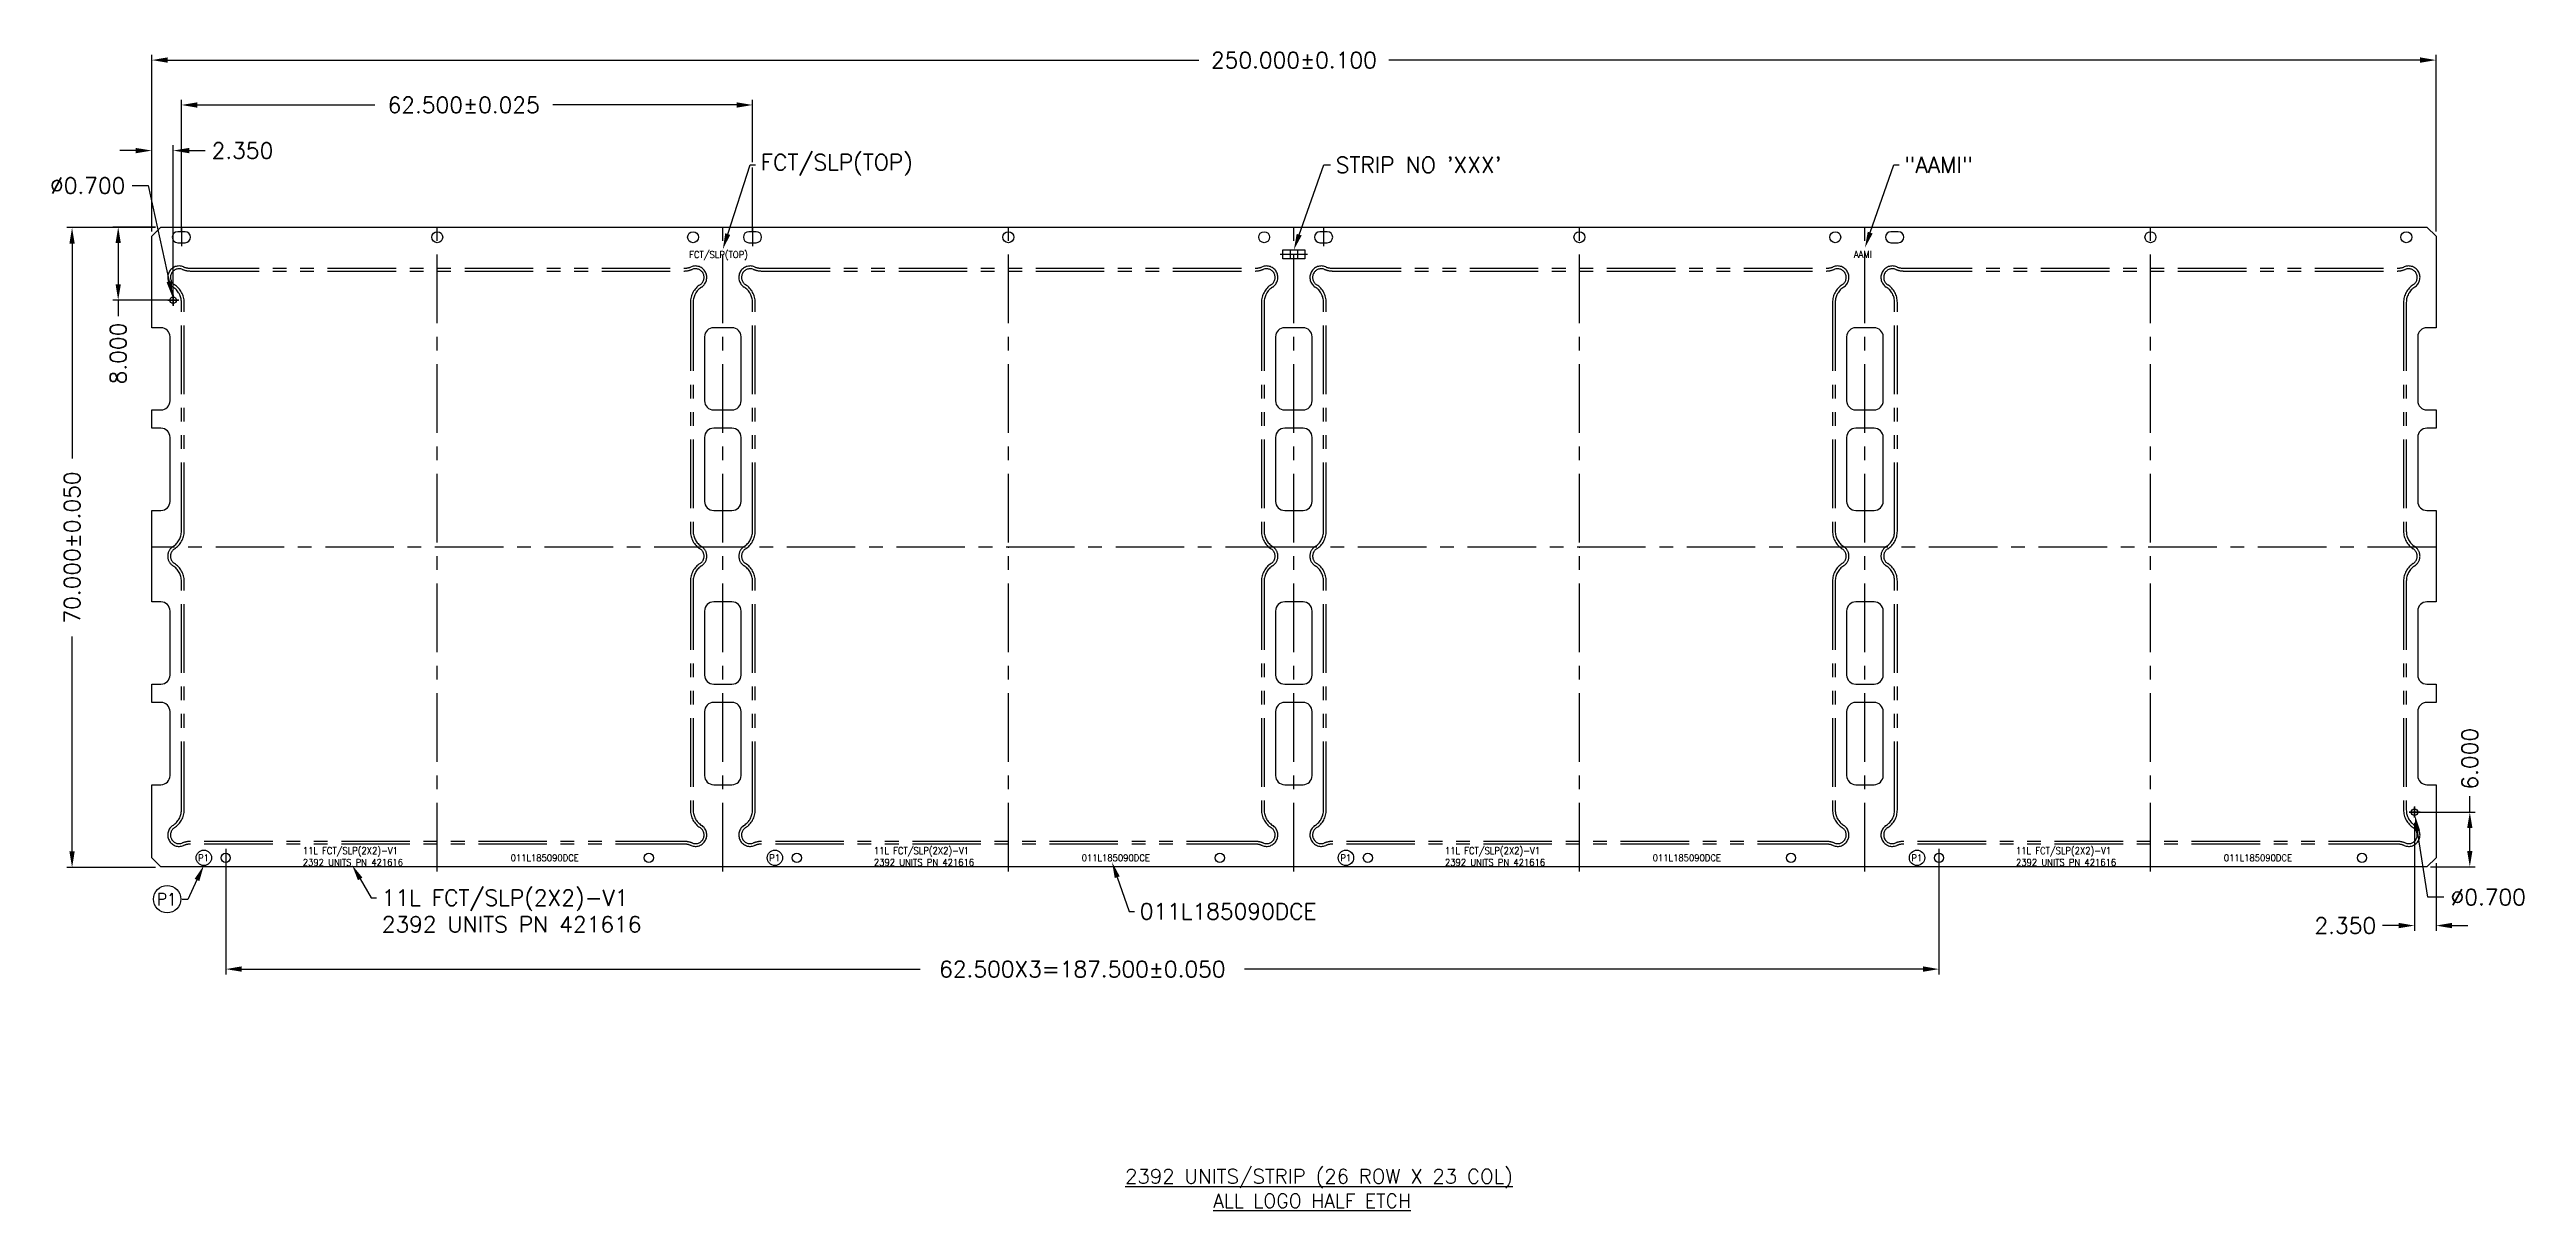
# Model space of a CAD drawing. Header units: millimetres. Extents: x 14 to 285, y 52 to 179.
import ezdxf
from ezdxf import colors
from ezdxf.entities.mleader import LeaderData, LeaderLine
from ezdxf.math import Vec2, Vec3

# ---------------------------------------------------------------- set-up
doc = ezdxf.new("R2010")
doc.units = ezdxf.units.MM
for name, pattern in [('CENTER', [12, 7.5, -1.5, 1.5, -1.5]), ('DASHED', [4.5, 3, -1.5]), ('PHANTOM', [15, 7.5, -1.5, 1.5, -1.5, 1.5, -1.5])]:
    doc.linetypes.add(name, pattern=pattern)
doc.layers.add('1', color=7, linetype='Continuous')
doc.layers.add('1D', color=4, linetype='Continuous')
doc.styles.add('ROMANS', font='romans.shx')
doc.styles.add('SIMPLEX', font='SIMPLEX')
doc.dimstyles.new('Sheet 1', dxfattribs={"dimtxt": 1.75, "dimasz": 1.75, "dimexe": 0.58, "dimexo": 0.58, "dimgap": 0.58, "dimtad": 0, "dimdec": 3, "dimzin": 0, "dimdsep": 46, "dimtxsty": 'SIMPLEX', "dimcen": 0.58, "dimadec": 0, "dimazin": 0, "dimtfac": 1, "dimtdec": 3, "dimtofl": 0, "dimtmove": 0, "dimatfit": 3, "dimfxl": 1, "dimtolj": 1, "dimtzin": 0, "dimarcsym": 0})

# ---------------------------------------------------------------- blocks, each defined once
blk = doc.blocks.new('*D1')
at = {"layer": '1D', "color": 0, "lineweight": -2, "transparency": 16777216}
for p, q in [((-92.1, 76.59), (-92.1, 95.92)), ((-90.35, 95.34), (22.49, 95.34)), ((156.15, 95.34), (43.31, 95.34)), ((157.9, 76.59), (157.9, 95.92))]:
    blk.add_line(p, q, dxfattribs=at)
at = {"layer": '1D', "color": 0, "transparency": 16777216}
for points in [[(-90.35, 95.64), (-90.35, 95.05), (-92.1, 95.34)], [(156.15, 95.64), (156.15, 95.05), (157.9, 95.34)]]:
    blk.add_solid(points, dxfattribs=at)
at = {"layer": 'Defpoints', "color": 0, "transparency": 16777216}
for p in [(157.9, 95.34), (-92.1, 76.01), (157.9, 76.01)]:
    blk.add_point(p, dxfattribs=at)
at = {"layer": '1D', "color": 0, "transparency": 16777216, "insert": (32.9, 95.34), "char_height": 1.75, "attachment_point": 5, "style": 'SIMPLEX'}
blk.add_mtext('\\A1;250.000±0.100', dxfattribs=at)
blk = doc.blocks.new('*D2')
at = {"layer": '1D', "color": 0, "lineweight": -2, "transparency": 16777216}
for p, q in [((-91.68, 77.01), (-101.4, 77.01)), ((-100.82, 75.26), (-100.82, 51.76)), ((-100.82, 8.76), (-100.82, 32.27)), ((-91.68, 7.01), (-101.4, 7.01))]:
    blk.add_line(p, q, dxfattribs=at)
at = {"layer": '1D', "color": 0, "transparency": 16777216}
for points in [[(-101.11, 75.26), (-100.53, 75.26), (-100.82, 77.01)], [(-101.11, 8.76), (-100.53, 8.76), (-100.82, 7.01)]]:
    blk.add_solid(points, dxfattribs=at)
at = {"layer": 'Defpoints', "color": 0, "transparency": 16777216}
for p in [(-91.1, 77.01), (-100.82, 7.01), (-91.1, 7.01)]:
    blk.add_point(p, dxfattribs=at)
at = {"layer": '1D', "color": 0, "transparency": 16777216, "insert": (-100.82, 42.01), "char_height": 1.75, "attachment_point": 5, "rotation": 90, "style": 'SIMPLEX'}
blk.add_mtext('\\A1;70.000±0.050', dxfattribs=at)
blk = doc.blocks.new('*D3')
at = {"layer": '1D', "color": 0, "lineweight": -2, "transparency": 16777216}
for p, q in [((-84, 7.49), (-84, -4.69)), ((103.5, 7.49), (103.5, -4.69)), ((-82.25, -4.11), (-8, -4.11)), ((101.75, -4.11), (27.5, -4.11))]:
    blk.add_line(p, q, dxfattribs=at)
at = {"layer": '1D', "color": 0, "transparency": 16777216}
for points in [[(-82.25, -3.81), (-82.25, -4.4), (-84, -4.11)], [(101.75, -3.81), (101.75, -4.4), (103.5, -4.11)]]:
    blk.add_solid(points, dxfattribs=at)
at = {"layer": 'Defpoints', "color": 0, "transparency": 16777216}
for p in [(-84, 8.07), (103.5, 8.07), (-84, -4.11)]:
    blk.add_point(p, dxfattribs=at)
at = {"layer": '1D', "color": 0, "transparency": 16777216, "insert": (9.75, -4.11), "char_height": 1.75, "attachment_point": 5, "style": 'SIMPLEX'}
blk.add_mtext('\\A1;62.500X3=187.500%%P0.050', dxfattribs=at)
blk = doc.blocks.new('P1')
at = {"color": 7}
blk.add_circle((0, 0), 0.84, dxfattribs=at)
at = {"color": 7, "style": 'ROMANS', "width": 0.9}
blk.add_text('P1', height=0.75, dxfattribs=at).set_placement((-0.62, -0.38))
blk = doc.blocks.new('DESC')
at = {"style": 'ROMANS', "width": 0.9}
for s, p in [('11L FCT/SLP(2X2)-V1', (-6.26, 0.3)), ('2392 UNITS PN 421616', (-6.26, -0.98))]:
    blk.add_text(s, height=0.75, dxfattribs=at).set_placement(p)
blk = doc.blocks.new('*D6')
at = {"layer": '1D', "color": 0, "lineweight": -2, "transparency": 16777216}
for p, q in [((-88.85, 76.55), (-88.85, 91.01)), ((-87.1, 90.43), (-67.7, 90.43)), ((-28.1, 90.43), (-48.21, 90.43)), ((-26.35, 84.16), (-26.35, 91.01)), ((-26.35, 76.55), (-26.35, 83.58))]:
    blk.add_line(p, q, dxfattribs=at)
at = {"layer": '1D', "color": 0, "transparency": 16777216}
for points in [[(-87.1, 90.72), (-87.1, 90.13), (-88.85, 90.43)], [(-28.1, 90.72), (-28.1, 90.13), (-26.35, 90.43)]]:
    blk.add_solid(points, dxfattribs=at)
at = {"layer": 'Defpoints', "color": 0, "transparency": 16777216}
for p in [(-88.85, 90.43), (-88.85, 75.97), (-26.35, 75.97)]:
    blk.add_point(p, dxfattribs=at)
at = {"layer": '1D', "color": 0, "transparency": 16777216, "insert": (-57.96, 90.43), "char_height": 1.75, "attachment_point": 5, "style": 'SIMPLEX'}
blk.add_mtext('\\A1;62.500±0.025', dxfattribs=at)
blk = doc.blocks.new('*D7')
at = {"layer": '1D', "color": 0, "lineweight": -2, "transparency": 16777216}
for p, q in [((161.6, 13.07), (161.6, 14.82)), ((156.13, 13.07), (162.18, 13.07)), ((161.6, 8.82), (161.6, 11.32)), ((157.31, 7.07), (162.18, 7.07))]:
    blk.add_line(p, q, dxfattribs=at)
at = {"layer": '1D', "color": 0, "transparency": 16777216}
for points in [[(161.31, 11.32), (161.89, 11.32), (161.6, 13.07)], [(161.31, 8.82), (161.89, 8.82), (161.6, 7.07)]]:
    blk.add_solid(points, dxfattribs=at)
at = {"layer": 'Defpoints', "color": 0, "transparency": 16777216}
for p in [(155.55, 13.07), (156.73, 7.07), (161.6, 7.07)]:
    blk.add_point(p, dxfattribs=at)
at = {"layer": '1D', "color": 0, "transparency": 16777216, "insert": (161.6, 18.9), "char_height": 1.75, "attachment_point": 5, "rotation": 90, "style": 'SIMPLEX'}
blk.add_mtext('\\A1;6.000', dxfattribs=at)
blk = doc.blocks.new('*D8')
at = {"layer": '1D', "color": 0, "lineweight": -2, "transparency": 16777216}
for p, q in [((155.55, 11.89), (155.55, 0.07)), ((157.9, 7.49), (157.9, 0.07)), ((153.8, 0.65), (152.05, 0.65)), ((159.65, 0.65), (161.4, 0.65))]:
    blk.add_line(p, q, dxfattribs=at)
at = {"layer": '1D', "color": 0, "transparency": 16777216}
for points in [[(153.8, 0.95), (153.8, 0.36), (155.55, 0.65)], [(159.65, 0.95), (159.65, 0.36), (157.9, 0.65)]]:
    blk.add_solid(points, dxfattribs=at)
at = {"layer": 'Defpoints', "color": 0, "transparency": 16777216}
for p in [(155.55, 12.47), (157.9, 8.07), (157.9, 0.65)]:
    blk.add_point(p, dxfattribs=at)
at = {"layer": '1D', "color": 0, "transparency": 16777216, "insert": (147.97, 0.65), "char_height": 1.75, "attachment_point": 5, "style": 'SIMPLEX'}
blk.add_mtext('\\A1;2.350', dxfattribs=at)
blk = doc.blocks.new('*D9')
at = {"layer": '1D', "color": 0, "lineweight": -2, "transparency": 16777216}
for p, q in [((-91.68, 77.07), (-96.35, 77.07)), ((-95.77, 75.32), (-95.77, 70.82)), ((-90.33, 69.07), (-96.35, 69.07)), ((-95.77, 69.07), (-95.77, 67.32))]:
    blk.add_line(p, q, dxfattribs=at)
at = {"layer": '1D', "color": 0, "transparency": 16777216}
for points in [[(-96.06, 75.32), (-95.48, 75.32), (-95.77, 77.07)], [(-96.06, 70.82), (-95.48, 70.82), (-95.77, 69.07)]]:
    blk.add_solid(points, dxfattribs=at)
at = {"layer": 'Defpoints', "color": 0, "transparency": 16777216}
for p in [(-95.77, 77.07), (-91.1, 77.07), (-89.75, 69.07)]:
    blk.add_point(p, dxfattribs=at)
at = {"layer": '1D', "color": 0, "transparency": 16777216, "insert": (-95.77, 63.24), "char_height": 1.75, "attachment_point": 5, "rotation": 90, "style": 'SIMPLEX'}
blk.add_mtext('\\A1;8.000', dxfattribs=at)
blk = doc.blocks.new('*D10')
at = {"layer": '1D', "color": 0, "lineweight": -2, "transparency": 16777216}
for p, q in [((-93.85, 85.44), (-95.6, 85.44)), ((-92.1, 76.65), (-92.1, 86.02)), ((-89.75, 69.65), (-89.75, 86.02)), ((-88, 85.44), (-86.25, 85.44))]:
    blk.add_line(p, q, dxfattribs=at)
at = {"layer": '1D', "color": 0, "transparency": 16777216}
for points in [[(-93.85, 85.73), (-93.85, 85.15), (-92.1, 85.44)], [(-88, 85.73), (-88, 85.15), (-89.75, 85.44)]]:
    blk.add_solid(points, dxfattribs=at)
at = {"layer": 'Defpoints', "color": 0, "transparency": 16777216}
for p in [(-89.75, 85.44), (-92.1, 76.07), (-89.75, 69.07)]:
    blk.add_point(p, dxfattribs=at)
at = {"layer": '1D', "color": 0, "transparency": 16777216, "insert": (-82.17, 85.44), "char_height": 1.75, "attachment_point": 5, "style": 'SIMPLEX'}
blk.add_mtext('\\A1;2.350', dxfattribs=at)
blk = doc.blocks.new('*D11')
at = {"layer": '1D', "color": 0, "lineweight": -2, "transparency": 16777216}
for p, q in [((-94.24, 81.61), (-92.49, 81.61)), ((-92.49, 81.61), (-90.2, 71.12)), ((-90.33, 69.07), (-89.17, 69.07)), ((-89.75, 68.49), (-89.75, 69.65))]:
    blk.add_line(p, q, dxfattribs=at)
at = {"layer": '1D', "color": 0, "transparency": 16777216}
blk.add_solid([(-89.91, 71.18), (-90.48, 71.05), (-89.83, 69.41)], dxfattribs=at)
at = {"layer": 'Defpoints', "color": 0, "transparency": 16777216}
for p in [(-89.83, 69.41), (-89.68, 68.72)]:
    blk.add_point(p, dxfattribs=at)
at = {"layer": '1D', "color": 0, "transparency": 16777216, "insert": (-99.11, 81.61), "char_height": 1.75, "attachment_point": 5, "style": 'SIMPLEX'}
blk.add_mtext('\\A1;∅0.700', dxfattribs=at)
blk = doc.blocks.new('*D12')
at = {"layer": '1D', "color": 0, "lineweight": -2, "transparency": 16777216}
for p, q in [((155.55, 12.49), (155.55, 13.65)), ((154.97, 13.07), (156.13, 13.07)), ((157, 3.76), (155.87, 10.99)), ((158.75, 3.76), (157, 3.76))]:
    blk.add_line(p, q, dxfattribs=at)
at = {"layer": '1D', "color": 0, "transparency": 16777216}
blk.add_solid([(156.16, 11.04), (155.59, 10.95), (155.6, 12.72)], dxfattribs=at)
at = {"layer": 'Defpoints', "color": 0, "transparency": 16777216}
for p in [(155.5, 13.41), (155.6, 12.72)]:
    blk.add_point(p, dxfattribs=at)
at = {"layer": '1D', "color": 0, "transparency": 16777216, "insert": (163.62, 3.76), "char_height": 1.75, "attachment_point": 5, "style": 'SIMPLEX'}
blk.add_mtext('\\A1;∅0.700', dxfattribs=at)

msp = doc.modelspace()

# ---------------------------------------------------------------- linework, layer by layer
at = {"layer": '1', "color": 7, "linetype": 'CENTER'}
msp.add_line((87.8066, 89.248), (87.8066, 160.248), dxfattribs=at)
at = {"layer": '1', "color": 0, "linetype": 'CENTER'}
for p, q in [((150.3066, 89.248), (150.3066, 160.248)), ((212.8066, 89.248), (212.8066, 160.248))]:
    msp.add_line(p, q, dxfattribs=at)
at = {"layer": '1', "color": 161, "linetype": 'CENTER'}
for p, q in [((28.5566, 159.648), (28.5566, 157.648)), ((91.0566, 159.648), (91.0566, 157.648)), ((153.5566, 159.648), (153.5566, 157.648)), ((148.8066, 156.773), (151.8066, 156.773)), ((27.6566, 152.348), (27.6566, 151.148)), ((28.2566, 151.748), (27.0566, 151.748)), ((273.5566, 95.748), (272.3566, 95.748)), ((272.9566, 96.348), (272.9566, 95.148)), ((33.4066, 91.748), (33.4066, 89.748)), ((220.9066, 91.748), (220.9066, 89.748))]:
    msp.add_line(p, q, dxfattribs=at)
at = {"layer": '1', "color": 7, "linetype": 'DASHED'}
for p, q in [((149.9066, 157.273), (149.9066, 156.273)), ((150.7066, 157.273), (150.7066, 156.273))]:
    msp.add_line(p, q, dxfattribs=at)
at = {"layer": '1', "color": 7, "linetype": 'Continuous'}
for points in [[(87.8066, 159.748), (150.3066, 159.748), (212.8066, 159.748), (274.3066, 159.748), (275.3066, 158.748), (275.3066, 148.748), (274.3066, 148.748, 0.41421356), (273.3066, 147.748), (273.3066, 140.748, 0.41421356), (274.3066, 139.748), (275.3066, 139.748), (275.3066, 137.748), (274.3066, 137.748, 0.41421356), (273.3066, 136.748), (273.3066, 129.748, 0.41421356), (274.3066, 128.748), (275.3066, 128.748), (275.3066, 118.748), (274.3066, 118.748, 0.41421356), (273.3066, 117.748), (273.3066, 110.748, 0.41421356), (274.3066, 109.748), (275.3066, 109.748), (275.3066, 107.748), (274.3066, 107.748, 0.41421356), (273.3066, 106.748), (273.3066, 99.748, 0.41421356), (274.3066, 98.748), (275.3066, 98.748), (275.3066, 90.748), (274.3066, 89.748), (212.8066, 89.748), (150.3066, 89.748), (87.8066, 89.748), (26.3066, 89.748), (25.3066, 90.748), (25.3066, 98.748), (26.3066, 98.748, 0.41421356), (27.3066, 99.748), (27.3066, 106.748, 0.41421356), (26.3066, 107.748), (25.3066, 107.748), (25.3066, 109.748), (26.3066, 109.748, 0.41421356), (27.3066, 110.748), (27.3066, 117.748, 0.41421356), (26.3066, 118.748), (25.3066, 118.748), (25.3066, 128.748), (26.3066, 128.748, 0.41421356), (27.3066, 129.748), (27.3066, 136.748, 0.41421356), (26.3066, 137.748), (25.3066, 137.748), (25.3066, 139.748), (26.3066, 139.748, 0.41421356), (27.3066, 140.748), (27.3066, 147.748, 0.41421356), (26.3066, 148.748), (25.3066, 148.748), (25.3066, 158.748), (26.3066, 159.748)], [(28.9566, 158.048, 1), (28.9566, 159.248), (28.1566, 159.248, 1), (28.1566, 158.048)], [(216.4566, 159.248), (215.6566, 159.248, 1), (215.6566, 158.048), (216.4566, 158.048, 1)]]:
    msp.add_lwpolyline(points, format="xyb", close=True, dxfattribs=at)
at = {"layer": '1', "color": 0, "linetype": 'Continuous'}
for points in [[(90.6566, 159.248, 1), (90.6566, 158.048), (91.4566, 158.048, 1), (91.4566, 159.248)], [(153.1566, 159.248, 1), (153.1566, 158.048), (153.9566, 158.048, 1), (153.9566, 159.248)]]:
    msp.add_lwpolyline(points, format="xyb", close=True, dxfattribs=at)
at = {"layer": '1', "color": 7, "linetype": 'DASHED'}
msp.add_lwpolyline([(149.1066, 156.273), (149.1066, 157.273), (151.5066, 157.273), (151.5066, 156.273)], close=True, dxfattribs=at)
at = {"layer": '1', "linetype": 'Continuous'}
for points in [[(88.8066, 139.748, 0.41421356), (89.8066, 140.748), (89.8066, 147.748, 0.41421356), (88.8066, 148.748), (87.8066, 148.748), (86.8066, 148.748, 0.41421356), (85.8066, 147.748), (85.8066, 140.748, 0.41421356), (86.8066, 139.748), (87.8066, 139.748)], [(148.3066, 147.748), (148.3066, 140.748, 0.41421356), (149.3066, 139.748), (150.3066, 139.748), (151.3066, 139.748, 0.41421356), (152.3066, 140.748), (152.3066, 147.748, 0.41421356), (151.3066, 148.748), (150.3066, 148.748), (149.3066, 148.748, 0.41421356)], [(210.8066, 140.748, 0.41421356), (211.8066, 139.748), (212.8066, 139.748), (213.8066, 139.748, 0.41421356), (214.8066, 140.748), (214.8066, 147.748, 0.41421356), (213.8066, 148.748), (212.8066, 148.748), (211.8066, 148.748, 0.41421356), (210.8066, 147.748)], [(88.8066, 128.748, 0.41421356), (89.8066, 129.748), (89.8066, 136.748, 0.41421356), (88.8066, 137.748), (87.8066, 137.748), (86.8066, 137.748, 0.41421356), (85.8066, 136.748), (85.8066, 129.748, 0.41421356), (86.8066, 128.748), (87.8066, 128.748)], [(150.3066, 137.748), (149.3066, 137.748, 0.41421356), (148.3066, 136.748), (148.3066, 129.748, 0.41421356), (149.3066, 128.748), (150.3066, 128.748), (151.3066, 128.748, 0.41421356), (152.3066, 129.748), (152.3066, 136.748, 0.41421356), (151.3066, 137.748)], [(210.8066, 129.748, 0.41421356), (211.8066, 128.748), (212.8066, 128.748), (213.8066, 128.748, 0.41421356), (214.8066, 129.748), (214.8066, 136.748, 0.41421356), (213.8066, 137.748), (212.8066, 137.748), (211.8066, 137.748, 0.41421356), (210.8066, 136.748)], [(89.8066, 117.748, 0.41421356), (88.8066, 118.748), (87.8066, 118.748), (86.8066, 118.748, 0.41421356), (85.8066, 117.748), (85.8066, 110.748, 0.41421356), (86.8066, 109.748), (87.8066, 109.748), (88.8066, 109.748, 0.41421356), (89.8066, 110.748)], [(151.3066, 118.748), (150.3066, 118.748), (149.3066, 118.748, 0.41421356), (148.3066, 117.748), (148.3066, 110.748, 0.41421356), (149.3066, 109.748), (150.3066, 109.748), (151.3066, 109.748, 0.41421356), (152.3066, 110.748), (152.3066, 117.748, 0.41421356)], [(210.8066, 110.748, 0.41421356), (211.8066, 109.748), (212.8066, 109.748), (213.8066, 109.748, 0.41421356), (214.8066, 110.748), (214.8066, 117.748, 0.41421356), (213.8066, 118.748), (212.8066, 118.748), (211.8066, 118.748, 0.41421356), (210.8066, 117.748)], [(89.8066, 106.748, 0.41421356), (88.8066, 107.748), (87.8066, 107.748), (86.8066, 107.748, 0.41421356), (85.8066, 106.748), (85.8066, 99.748, 0.41421356), (86.8066, 98.748), (87.8066, 98.748), (88.8066, 98.748, 0.41421356), (89.8066, 99.748)], [(148.3066, 106.748), (148.3066, 99.748, 0.41421356), (149.3066, 98.748), (150.3066, 98.748), (151.3066, 98.748, 0.41421356), (152.3066, 99.748), (152.3066, 106.748, 0.41421356), (151.3066, 107.748), (150.3066, 107.748), (149.3066, 107.748, 0.41421356)], [(212.8066, 98.748), (213.8066, 98.748, 0.41421356), (214.8066, 99.748), (214.8066, 106.748, 0.41421356), (213.8066, 107.748), (212.8066, 107.748), (211.8066, 107.748, 0.41421356), (210.8066, 106.748), (210.8066, 99.748, 0.41421356), (211.8066, 98.748)]]:
    msp.add_lwpolyline(points, format="xyb", close=True, dxfattribs=at)
at = {"layer": '1', "color": 7, "linetype": 'Continuous'}
for centre, radius in [((56.5566, 158.648), 0.6), ((84.5566, 158.648), 0.6), ((244.0566, 158.648), 0.6), ((272.0566, 158.648), 0.6), ((33.4066, 90.748), 0.5), ((79.7066, 90.748), 0.5), ((220.9066, 90.748), 0.5), ((267.2066, 90.748), 0.5)]:
    msp.add_circle(centre, radius, dxfattribs=at)
at = {"layer": '1', "color": 0, "linetype": 'Continuous'}
for centre, radius in [((119.0566, 158.648), 0.6), ((147.0566, 158.648), 0.6), ((181.5566, 158.648), 0.6), ((209.5566, 158.648), 0.6), ((95.9066, 90.748), 0.5), ((142.2066, 90.748), 0.5), ((158.4066, 90.748), 0.5), ((204.7066, 90.748), 0.5)]:
    msp.add_circle(centre, radius, dxfattribs=at)
at = {"layer": '1', "linetype": 'Continuous'}
for centre in [(27.6566, 151.748), (272.9566, 95.748)]:
    msp.add_circle(centre, 0.35, dxfattribs=at)
at = {"layer": '1D', "color": 4, "linetype": 'CENTER'}
for p, q in [((56.5566, 89.248), (56.5566, 160.248)), ((119.0566, 89.248), (119.0566, 160.248)), ((181.5566, 89.248), (181.5566, 160.248)), ((244.0566, 89.248), (244.0566, 160.248))]:
    msp.add_line(p, q, dxfattribs=at)
at = {"layer": '1D', "color": 3, "linetype": 'PHANTOM'}
for points in [[(85.4796, 94.3013, -0.91665949), (84.3258, 92.0942, 0.09901951), (83.5566, 92.248), (29.5566, 92.248, 0.09901951), (28.7873, 92.0942, -0.91665949), (27.6335, 94.3013, 0.25592414), (28.5566, 95.9866), (28.5566, 121.0094, 0.25592414), (27.6335, 122.6947, -0.54772256), (27.6335, 124.8013, 0.25592414), (28.5566, 126.4866), (28.5566, 151.5094, 0.25592414), (27.6335, 153.1947, -0.91665949), (28.7873, 155.4019, 0.09901951), (29.5566, 155.248), (83.5566, 155.248, 0.09901951), (84.3258, 155.4019, -0.91665949), (85.4796, 153.1947, 0.25592414), (84.5566, 151.5094), (84.5566, 126.4866, 0.25592414), (85.4796, 124.8013, -0.54772256), (85.4796, 122.6947, 0.25592414), (84.5566, 121.0094), (84.5566, 95.9866, 0.25592414)], [(84.2566, 95.9866, 0.25592414), (85.3181, 94.0486, -0.91665949), (84.4412, 92.3711, 0.09901951), (83.5566, 92.548), (29.5566, 92.548, 0.09901951), (28.6719, 92.3711, -0.91665949), (27.795, 94.0486, 0.25592414), (28.8566, 95.9866), (28.8566, 121.0094, 0.25592414), (27.795, 122.9475, -0.54772256), (27.795, 124.5486, 0.25592414), (28.8566, 126.4866), (28.8566, 151.5094, 0.25592414), (27.795, 153.4475, -0.91665949), (28.6719, 155.125, 0.09901951), (29.5566, 154.948), (83.5566, 154.948, 0.09901951), (84.4412, 155.125, -0.91665949), (85.3181, 153.4475, 0.25592414), (84.2566, 151.5094), (84.2566, 126.4866, 0.25592414), (85.3181, 124.5486, -0.54772256), (85.3181, 122.9475, 0.25592414), (84.2566, 121.0094)], [(147.9796, 94.3013, -0.91665949), (146.8258, 92.0942, 0.09901951), (146.0566, 92.248), (92.0566, 92.248, 0.09901951), (91.2873, 92.0942, -0.91665949), (90.1335, 94.3013, 0.25592414), (91.0566, 95.9866), (91.0566, 121.0094, 0.25592414), (90.1335, 122.6947, -0.54772256), (90.1335, 124.8013, 0.25592414), (91.0566, 126.4866), (91.0566, 151.5094, 0.25592414), (90.1335, 153.1947, -0.91665949), (91.2873, 155.4019, 0.09901951), (92.0566, 155.248), (146.0566, 155.248, 0.09901951), (146.8258, 155.4019, -0.91665949), (147.9796, 153.1947, 0.25592414), (147.0566, 151.5094), (147.0566, 126.4866, 0.25592414), (147.9796, 124.8013, -0.54772256), (147.9796, 122.6947, 0.25592414), (147.0566, 121.0094), (147.0566, 95.9866, 0.25592414)], [(146.7566, 95.9866, 0.25592414), (147.8181, 94.0486, -0.91665949), (146.9412, 92.3711, 0.09901951), (146.0566, 92.548), (92.0566, 92.548, 0.09901951), (91.1719, 92.3711, -0.91665949), (90.295, 94.0486, 0.25592414), (91.3566, 95.9866), (91.3566, 121.0094, 0.25592414), (90.295, 122.9475, -0.54772256), (90.295, 124.5486, 0.25592414), (91.3566, 126.4866), (91.3566, 151.5094, 0.25592414), (90.295, 153.4475, -0.91665949), (91.1719, 155.125, 0.09901951), (92.0566, 154.948), (146.0566, 154.948, 0.09901951), (146.9412, 155.125, -0.91665949), (147.8181, 153.4475, 0.25592414), (146.7566, 151.5094), (146.7566, 126.4866, 0.25592414), (147.8181, 124.5486, -0.54772256), (147.8181, 122.9475, 0.25592414), (146.7566, 121.0094)], [(210.4796, 94.3013, -0.91665949), (209.3258, 92.0942, 0.09901951), (208.5566, 92.248), (154.5566, 92.248, 0.09901951), (153.7873, 92.0942, -0.91665949), (152.6335, 94.3013, 0.25592414), (153.5566, 95.9866), (153.5566, 121.0094, 0.25592414), (152.6335, 122.6947, -0.54772256), (152.6335, 124.8013, 0.25592414), (153.5566, 126.4866), (153.5566, 151.5094, 0.25592414), (152.6335, 153.1947, -0.91665949), (153.7873, 155.4019, 0.09901951), (154.5566, 155.248), (208.5566, 155.248, 0.09901951), (209.3258, 155.4019, -0.91665949), (210.4796, 153.1947, 0.25592414), (209.5566, 151.5094), (209.5566, 126.4866, 0.25592414), (210.4796, 124.8013, -0.54772256), (210.4796, 122.6947, 0.25592414), (209.5566, 121.0094), (209.5566, 95.9866, 0.25592414)], [(209.2566, 95.9866, 0.25592414), (210.3181, 94.0486, -0.91665949), (209.4412, 92.3711, 0.09901951), (208.5566, 92.548), (154.5566, 92.548, 0.09901951), (153.6719, 92.3711, -0.91665949), (152.795, 94.0486, 0.25592414), (153.8566, 95.9866), (153.8566, 121.0094, 0.25592414), (152.795, 122.9475, -0.54772256), (152.795, 124.5486, 0.25592414), (153.8566, 126.4866), (153.8566, 151.5094, 0.25592414), (152.795, 153.4475, -0.91665949), (153.6719, 155.125, 0.09901951), (154.5566, 154.948), (208.5566, 154.948, 0.09901951), (209.4412, 155.125, -0.91665949), (210.3181, 153.4475, 0.25592414), (209.2566, 151.5094), (209.2566, 126.4866, 0.25592414), (210.3181, 124.5486, -0.54772256), (210.3181, 122.9475, 0.25592414), (209.2566, 121.0094)], [(272.9796, 94.3013, -0.91665949), (271.8258, 92.0942, 0.09901951), (271.0566, 92.248), (217.0566, 92.248, 0.09901951), (216.2873, 92.0942, -0.91665949), (215.1335, 94.3013, 0.25592414), (216.0566, 95.9866), (216.0566, 121.0094, 0.25592414), (215.1335, 122.6947, -0.54772256), (215.1335, 124.8013, 0.25592414), (216.0566, 126.4866), (216.0566, 151.5094, 0.25592414), (215.1335, 153.1947, -0.91665949), (216.2873, 155.4019, 0.09901951), (217.0566, 155.248), (271.0566, 155.248, 0.09901951), (271.8258, 155.4019, -0.91665949), (272.9796, 153.1947, 0.25592414), (272.0566, 151.5094), (272.0566, 126.4866, 0.25592414), (272.9796, 124.8013, -0.54772256), (272.9796, 122.6947, 0.25592414), (272.0566, 121.0094), (272.0566, 95.9866, 0.25592414)], [(271.7566, 95.9866, 0.25592414), (272.8181, 94.0486, -0.91665949), (271.9412, 92.3711, 0.09901951), (271.0566, 92.548), (217.0566, 92.548, 0.09901951), (216.1719, 92.3711, -0.91665949), (215.295, 94.0486, 0.25592414), (216.3566, 95.9866), (216.3566, 121.0094, 0.25592414), (215.295, 122.9475, -0.54772256), (215.295, 124.5486, 0.25592414), (216.3566, 126.4866), (216.3566, 151.5094, 0.25592414), (215.295, 153.4475, -0.91665949), (216.1719, 155.125, 0.09901951), (217.0566, 154.948), (271.0566, 154.948, 0.09901951), (271.9412, 155.125, -0.91665949), (272.8181, 153.4475, 0.25592414), (271.7566, 151.5094), (271.7566, 126.4866, 0.25592414), (272.8181, 124.5486, -0.54772256), (272.8181, 122.9475, 0.25592414), (271.7566, 121.0094)]]:
    msp.add_lwpolyline(points, format="xyb", close=True, dxfattribs=at)
at = {"layer": '1D', "color": 4, "linetype": 'CENTER'}
msp.add_lwpolyline([(275.3066, 124.748), (212.8066, 124.748), (150.3066, 124.748), (87.8066, 124.748), (25.3066, 124.748)], dxfattribs=at)
at = {"layer": '1D', "color": 4}
for p in [(119.0566, 124.748), (119.0566, 124.748), (181.5566, 124.748), (181.5566, 124.748)]:
    msp.add_point(p, dxfattribs=at)

# ---------------------------------------------------------------- block references
at = {"layer": '1'}
for name, p in [('P1', (31.0066, 90.748)), ('DESC', (48.1001, 90.8476)), ('P1', (93.5066, 90.748)), ('P1', (156.0066, 90.748)), ('P1', (218.5066, 90.748))]:
    msp.add_blockref(name, p, dxfattribs=at)
at = {"layer": '1D', "color": 7, "xscale": 1.779763039442801, "yscale": 1.779763039442801, "zscale": 1.779763039442801}
msp.add_blockref('P1', (26.9925, 86.2256), dxfattribs=at)

# ---------------------------------------------------------------- texts
at = {"layer": '1', "style": 'ROMANS', "width": 0.9}
for s, height, p in [('FCT/SLP(TOP)', 0.750003, (84.1266, 156.373)), ('AAMI', 0.75, (211.5938, 156.392)), ('011L185090DCE', 0.750003, (64.583, 90.3696)), ('2392 UNITS PN 421616', 0.750003, (104.3407, 89.8682)), ('11L FCT/SLP(2X2)-V1', 0.750003, (104.3407, 91.1507)), ('011L185090DCE', 0.750003, (127.083, 90.3696)), ('2392 UNITS PN 421616', 0.750003, (166.8407, 89.8682)), ('11L FCT/SLP(2X2)-V1', 0.750003, (166.8407, 91.1507)), ('011L185090DCE', 0.750003, (189.583, 90.3696)), ('2392 UNITS PN 421616', 0.750003, (229.3407, 89.8682)), ('11L FCT/SLP(2X2)-V1', 0.750003, (229.3407, 91.1507)), ('011L185090DCE', 0.750003, (252.083, 90.3696))]:
    msp.add_text(s, height=height, dxfattribs=at).set_placement(p)
at = {"layer": '1D', "color": 7, "style": 'SIMPLEX'}
for s, height, p in [('%%U2392 UNITS/STRIP (26 ROW X 23 COL)', 1.578954, (131.8376, 55.1172, 0.0464)), ('%%UALL LOGO HALF ETCH', 1.508675, (141.4644, 52.4707, 0.0464))]:
    msp.add_text(s, height=height, dxfattribs=at).set_placement(p)

# ---------------------------------------------------------------- dimensions: what is measured, and where the dimension line sits
at = {"layer": '1D', "color": 7}
for base, p1, p2, text, picture, middle in [((275.3066, 178.0276), (25.3066, 158.6961), (275.3066, 158.6961), '<>±0.100', '*D1', (150.3066, 178.0276)), ((33.4066, 78.5763), (220.9066, 90.748), (33.4066, 90.748), '62.500X3=187.500%%P0.050', '*D3', (127.1566, 78.5763))]:
    dim = msp.add_linear_dim(base=base, p1=p1, p2=p2, text=text, dimstyle='Sheet 1', dxfattribs=at)
    dim.commit()
    dim.dimension.update_dxf_attribs({"geometry": picture, "text_midpoint": middle, "insert": (117.4071, 82.6827)})
dim = msp.add_linear_dim(base=(28.5566, 173.1084), p1=(91.0566, 158.648), p2=(28.5566, 158.648), text='<>±0.025', dimstyle='Sheet 1', dxfattribs=at)
dim.commit()
dim.dimension.update_dxf_attribs({"geometry": '*D6', "text_midpoint": (59.4519, 173.1084), "dimtype": 128, "insert": (117.4071, 82.6827)})
dim = msp.add_linear_dim(base=(27.6566, 168.1246), p1=(25.3066, 158.748), p2=(27.6566, 151.748), dimstyle='Sheet 1', dxfattribs=at)
dim.commit()
dim.dimension.update_dxf_attribs({"geometry": '*D10', "text_midpoint": (35.2366, 168.1246), "insert": (117.4071, 82.6827)})
for p1, p2, picture, middle in [((27.7312, 151.4061), (27.5819, 152.09), '*D11', (18.2964, 164.2943)), ((272.9026, 96.0939), (273.0105, 95.4022), '*D12', (281.031, 86.4394))]:
    dim = msp.add_diameter_dim_2p(p1=p1, p2=p2, dimstyle='Sheet 1', override={"dimtoh": 1}, dxfattribs=at)
    dim.commit()
    dim.dimension.update_dxf_attribs({"geometry": picture, "text_midpoint": middle, "dimtype": 131, "insert": (117.4071, 82.6827)})
dim = msp.add_linear_dim(base=(16.5845, 89.6961), p1=(26.3066, 159.6961), p2=(26.3066, 89.6961), angle=90, text='<>±0.050', dimstyle='Sheet 1', dxfattribs=at)
dim.commit()
dim.dimension.update_dxf_attribs({"geometry": '*D2', "text_midpoint": (16.5845, 124.6961), "insert": (117.4071, 82.6827)})
for base, p1, p2, picture, middle in [((21.6381, 159.748), (27.6566, 151.748), (26.3066, 159.748), '*D9', (21.6381, 145.918)), ((279.0084, 89.748), (272.9566, 95.748), (274.1397, 89.748), '*D7', (279.0084, 101.578))]:
    dim = msp.add_linear_dim(base=base, p1=p1, p2=p2, angle=90, dimstyle='Sheet 1', dxfattribs=at)
    dim.commit()
    dim.dimension.update_dxf_attribs({"geometry": picture, "text_midpoint": middle, "dimtype": 128, "insert": (117.4071, 82.6827)})
dim = msp.add_linear_dim(base=(275.3066, 83.3373), p1=(272.9566, 95.148), p2=(275.3066, 90.748), dimstyle='Sheet 1', dxfattribs=at)
dim.commit()
dim.dimension.update_dxf_attribs({"geometry": '*D8', "text_midpoint": (265.3766, 83.3373), "dimtype": 128, "insert": (117.4071, 82.6827)})

# ---------------------------------------------------------------- leaders
ml = msp.add_multileader_mtext('Standard', dxfattribs=at)
ml.set_content('FCT/SLP(TOP)', color=7, style='SIMPLEX')
ml.set_leader_properties()
ml.build(insert=Vec2(0, 0))
ml.multileader.update_dxf_attribs({"dogleg_length": 0.3, "arrow_head_size": 1.75})
ctx = ml.context
ctx.base_point, ctx.char_height, ctx.arrow_head_size, ctx.landing_gap_size, ctx.plane_origin = Vec3(91.3684, 166.5531), 1.75, 1.75, 0.5833, Vec3(87.8066, 157.3207)
notes = []
notes.append((ctx, [(0, (1, 1, 0), (90.7851, 166.5531), (1, 0), 0.5833, [(0, [(87.8066, 157.3207)], 0, [])])]))
ctx.mtext.insert, ctx.mtext.flow_direction = Vec3(91.9517, 167.7198), 5
ml = msp.add_multileader_mtext('Standard', dxfattribs=at)
ml.set_content("STRIP NO 'XXX'", color=7, style='SIMPLEX')
ml.set_leader_properties()
ml.build(insert=Vec2(0, 0))
ml.multileader.update_dxf_attribs({"dogleg_length": 0.3, "arrow_head_size": 1.75})
ctx = ml.context
ctx.base_point, ctx.char_height, ctx.arrow_head_size, ctx.landing_gap_size, ctx.plane_origin = Vec3(154.3023, 166.5531), 1.75, 1.75, 0.5833, Vec3(145.7964, 158.0333)
notes.append((ctx, [(0, (1, 1, 0), (153.5743, 166.5531), (1, 0), 0.728, [(0, [(150.3066, 157.273)], 0, [])])]))
ctx.mtext.insert, ctx.mtext.flow_direction = Vec3(154.8856, 167.4281), 5
ml = msp.add_multileader_mtext('Standard', dxfattribs=at)
ml.set_content('"AAMI"', color=7, style='SIMPLEX')
ml.set_leader_properties()
ml.build(insert=Vec2(0, 0))
ml.multileader.update_dxf_attribs({"dogleg_length": 0.3, "arrow_head_size": 1.75})
ctx = ml.context
ctx.base_point, ctx.char_height, ctx.arrow_head_size, ctx.landing_gap_size, ctx.plane_origin = Vec3(216.5425, 166.5531), 1.75, 1.75, 0.5833, Vec3(212.8066, 157.4944)
notes.append((ctx, [(0, (1, 1, 0), (215.9591, 166.5531), (1, 0), 0.5833, [(0, [(212.8066, 157.4944)], 0, [])])]))
ctx.mtext.insert, ctx.mtext.flow_direction = Vec3(217.1258, 167.4281), 5
ml = msp.add_multileader_mtext('Standard', dxfattribs=at)
ml.set_content('  ', color=7, style='SIMPLEX')
ml.set_leader_properties()
ml.build(insert=Vec2(0, 0))
ml.multileader.update_dxf_attribs({"dogleg_length": 0.3, "arrow_head_size": 1.75})
ctx = ml.context
ctx.base_point, ctx.char_height, ctx.arrow_head_size, ctx.landing_gap_size, ctx.plane_origin = Vec3(24.3019, 86.1981), 1.75, 1.75, 0.5833, Vec3(31.0997, 90.3196)
ctx.text_align_type = 2
notes.append((ctx, [(1, (1, 1, 0), (29.2515, 86.1981), (-1, 0), 0.6162, [(0, [(31.0066, 89.908)], 0, [])])]))
ctx.mtext.insert, ctx.mtext.alignment, ctx.mtext.flow_direction = Vec3(28.0519, 87.0731), 3, 5
ml = msp.add_multileader_mtext('Standard', dxfattribs=at)
ml.set_content('11L FCT/SLP(2X2)-V1\\P2392 UNITS PN 421616', color=7, style='SIMPLEX')
ml.set_leader_properties()
ml.build(insert=Vec2(0, 0))
ml.multileader.update_dxf_attribs({"dogleg_length": 0.3, "arrow_head_size": 1.75})
ctx = ml.context
ctx.base_point, ctx.char_height, ctx.arrow_head_size, ctx.landing_gap_size, ctx.plane_origin = Vec3(49.8969, 86.388), 1.75, 1.75, 0.5833, Vec3(47.3318, 90.363)
notes.append((ctx, [(0, (1, 1, 0), (49.3135, 86.388), (1, 0), 0.5833, [(0, [(47.2386, 89.9514)], 0, [])])]))
ctx.mtext.insert, ctx.mtext.flow_direction = Vec3(50.4802, 87.263), 5
ml = msp.add_multileader_mtext('Standard', dxfattribs=at)
ml.set_content('011L185090DCE', color=7, style='SIMPLEX')
ml.set_leader_properties()
ml.build(insert=Vec2(0, 0))
ml.multileader.update_dxf_attribs({"dogleg_length": 0.3, "arrow_head_size": 1.75})
ctx = ml.context
ctx.base_point, ctx.char_height, ctx.arrow_head_size, ctx.landing_gap_size, ctx.plane_origin = Vec3(132.8563, 84.8917), 1.75, 1.75, 0.5833, Vec3(133.5571, 76.1328)
notes.append((ctx, [(0, (1, 1, 0), (132.273, 84.8917), (1, 0), 0.5833, [(0, [(130.4018, 90.2803)], 0, [])])]))
ctx.mtext.insert, ctx.mtext.flow_direction = Vec3(133.4396, 85.7667), 5
for ctx, leaders in notes:
    for number, flags, end, landing, length, lines in leaders:
        leader = LeaderData()
        leader.index, (leader.has_last_leader_line, leader.has_dogleg_vector, leader.attachment_direction) = number, flags
        leader.last_leader_point, leader.dogleg_vector, leader.dogleg_length = Vec3(end), Vec3(landing), length
        for number, points, colour, breaks in lines:
            line = LeaderLine()
            line.index, line.vertices, line.color, line.breaks = number, Vec3.list(points), colors.encode_raw_color(colour), breaks
            leader.lines.append(line)
        ctx.leaders.append(leader)

doc.saveas('drawing.dxf')
